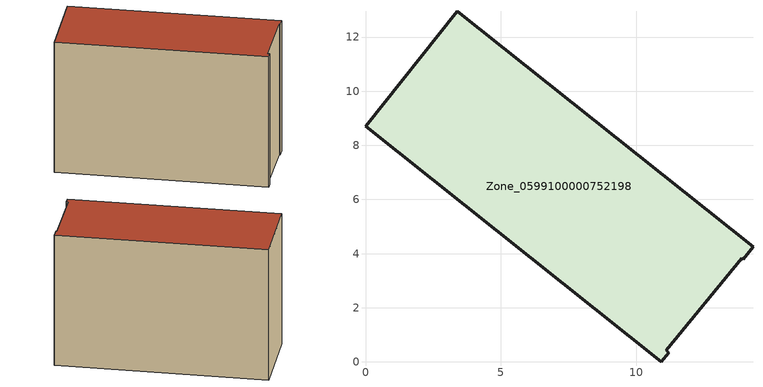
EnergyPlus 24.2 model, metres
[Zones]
Zone_0599100000752198
 floor ground (C_G): 0,8.71 3.38,12.96 14.31,4.25 13.95,3.79 13.89,3.84 11.1,0.43 11.2,0.35 10.92,0 z0.51
 wall outside (C_F): 3.38,12.96 0,8.71 10.92,0 11.2,0.35 11.1,0.43 13.89,3.84 13.95,3.79 14.31,4.25 3.38,12.96 z0.51:9.82
 roof outside (C_R): 11.1,0.43 13.89,3.84 13.95,3.79 14.31,4.25 3.38,12.96 0,8.71 10.92,0 11.2,0.35 z9.82
[BUILDING]
Pand.0599100000752198: North Axis=0; Terrain=City; Loads Convergence Tolerance Value=0.04; Temperature Convergence Tolerance Value=0.4; Solar Distribution=FullExterior; Maximum Number of Warmup Days=25; Minimum Number of Warmup Days=1
[Site:Location]
Rotterdam.The.Hague.AP_ZH_NLD Design_Conditions: Latitude=51.96; Longitude=4.45; Time Zone=1; Elevation=-4.5
[SITE:GROUNDTEMPERATURE:BUILDINGSURFACE]
18, 18, 18, 18, 18, 18, 18, 18, 18, 18, 18, 18
[MATERIAL] Thermal Absorptance=0.9; Solar Absorptance=0.7; Visible Absorptance=0.7
Name | Roughness | Thickness | Conductivity | Density | Specific Heat
G.TI.2006-2014 | MediumSmooth | 0.15 | 0.06 | 540 | 1210
F.TI.2006-2014 | Rough | 0.3 | 0.12 | 1920 | 840
R.TI.2006-2014 | MediumRough | 0.2 | 0.08 | 1500 | 1000
[CONSTRUCTION]
C_G: G.TI.2006-2014
C_F: F.TI.2006-2014
C_R: R.TI.2006-2014
[ZONE]
Zone_0599100000752198: Type=1; Multiplier=1; Ceiling Height=Autocalculate; Volume=Autocalculate; Floor Area=autocalculate; Part of Total Floor Area=Yes
[ZONEINFILTRATION:DESIGNFLOWRATE]
Infil_Zone_0599100000752198: Zone or ZoneList or Space or SpaceList=Zone_0599100000752198; Schedule=AlwaysOn; Design Flow Rate Calculation Method=Flow/Area; Flow Rate per Floor Area=0.0015; Constant Term Coefficient=1; Temperature Term Coefficient=0; Velocity Term Coefficient=0; Velocity Squared Term Coefficient=0
[HVACTEMPLATE:ZONE:IDEALLOADSAIRSYSTEM]
Zone_0599100000752198: Maximum Heating Supply Air Temperature=50; Minimum Cooling Supply Air Temperature=13; Maximum Heating Supply Air Humidity Ratio=0.0156; Minimum Cooling Supply Air Humidity Ratio=0.0077; Heating Limit=NoLimit; Cooling Limit=NoLimit; Dehumidification Control Type=ConstantSensibleHeatRatio; Cooling Sensible Heat Ratio=0.7; Dehumidification Setpoint=60; Humidification Control Type=None; Humidification Setpoint=30; Outdoor Air Method=None; Outdoor Air Flow Rate per Person=0.00944; Outdoor Air Flow Rate per Zone Floor Area=0; Outdoor Air Flow Rate per Zone=0; Demand Controlled Ventilation Type=None; Outdoor Air Economizer Type=NoEconomizer; Heat Recovery Type=None; Sensible Heat Recovery Effectiveness=0.7; Latent Heat Recovery Effectiveness=0.65
[ZONECONTROL:THERMOSTAT]
ThermostatControl_Zone_0599100000752198: Zone or ZoneList=Zone_0599100000752198; Control Type Schedule=DualSetpointControlType; Control 1=Thermostat_Zone_0599100000752198; Temperature Difference Between Cutout And Setpoint=0
[THERMOSTATSETPOINT:DUALSETPOINT]
Thermostat_Zone_0599100000752198: Heating Setpoint Temperature Schedule=HeatingSetpoint_Zone_0599100000752198; Cooling Setpoint Temperature Schedule=CoolingSetpoint_Zone_0599100000752198
[SCHEDULE:COMPACT]
HeatingSetpoint_Zone_0599100000752198: Through: 12/31, For: AllDays, Until: 24:00, 21
CoolingSetpoint_Zone_0599100000752198: Through: 12/31, For: AllDays, Until: 24:00, 24
DualSetpointControlType: Through: 12/31, For: AllDays, Until: 24:00, 4
AlwaysOn: Through: 12/31, For: AllDays, Until: 24:00, 1
